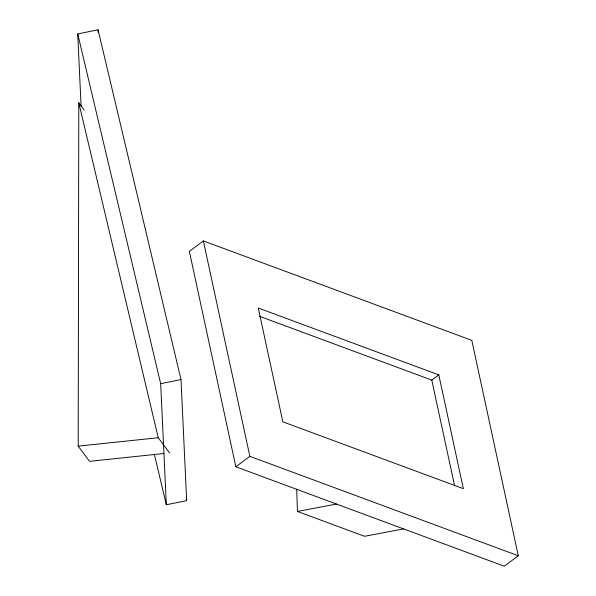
<?xml version="1.0" encoding="UTF-8"?>
<svg xmlns="http://www.w3.org/2000/svg" width="596" height="596" viewBox="0 0 596 596"><rect width="100%" height="100%" fill="white"/><g stroke="black" fill="none" stroke-linecap="round" stroke-linejoin="round"><path stroke-width="0.89" d="M164.049 453.496L89.527 461.334L78.195 446.143L78.791 102.773L84.192 110.007M203.37 240.933L189.357 251.37L235.852 466.772L504.268 566.2L518.282 555.763L471.794 340.368L203.37 240.933L249.858 456.335L518.282 555.763M235.852 466.772L249.858 456.335M259.133 316.141L431.787 380.099L438.798 374.877L463.36 488.683L282.854 421.819L258.291 308.02L438.798 374.877M81.086 105.999L77.718 33.927L98.049 29.8L181.005 379.577L186.66 500.633L166.329 504.752L154.327 454.145M166.329 504.752L160.674 383.705L181.005 379.577M296.696 489.16L297.441 511.435L336.509 504.052M403.611 528.913L364.551 536.296L297.441 511.435M78.195 446.143L158.238 437.725L169.569 452.915M77.718 33.927L160.674 383.705M186.228 498.822L186.66 500.633M78.791 102.773L158.238 437.725M431.787 380.099L454.599 485.77M98.049 29.8L98.176 32.571"/></g></svg>
